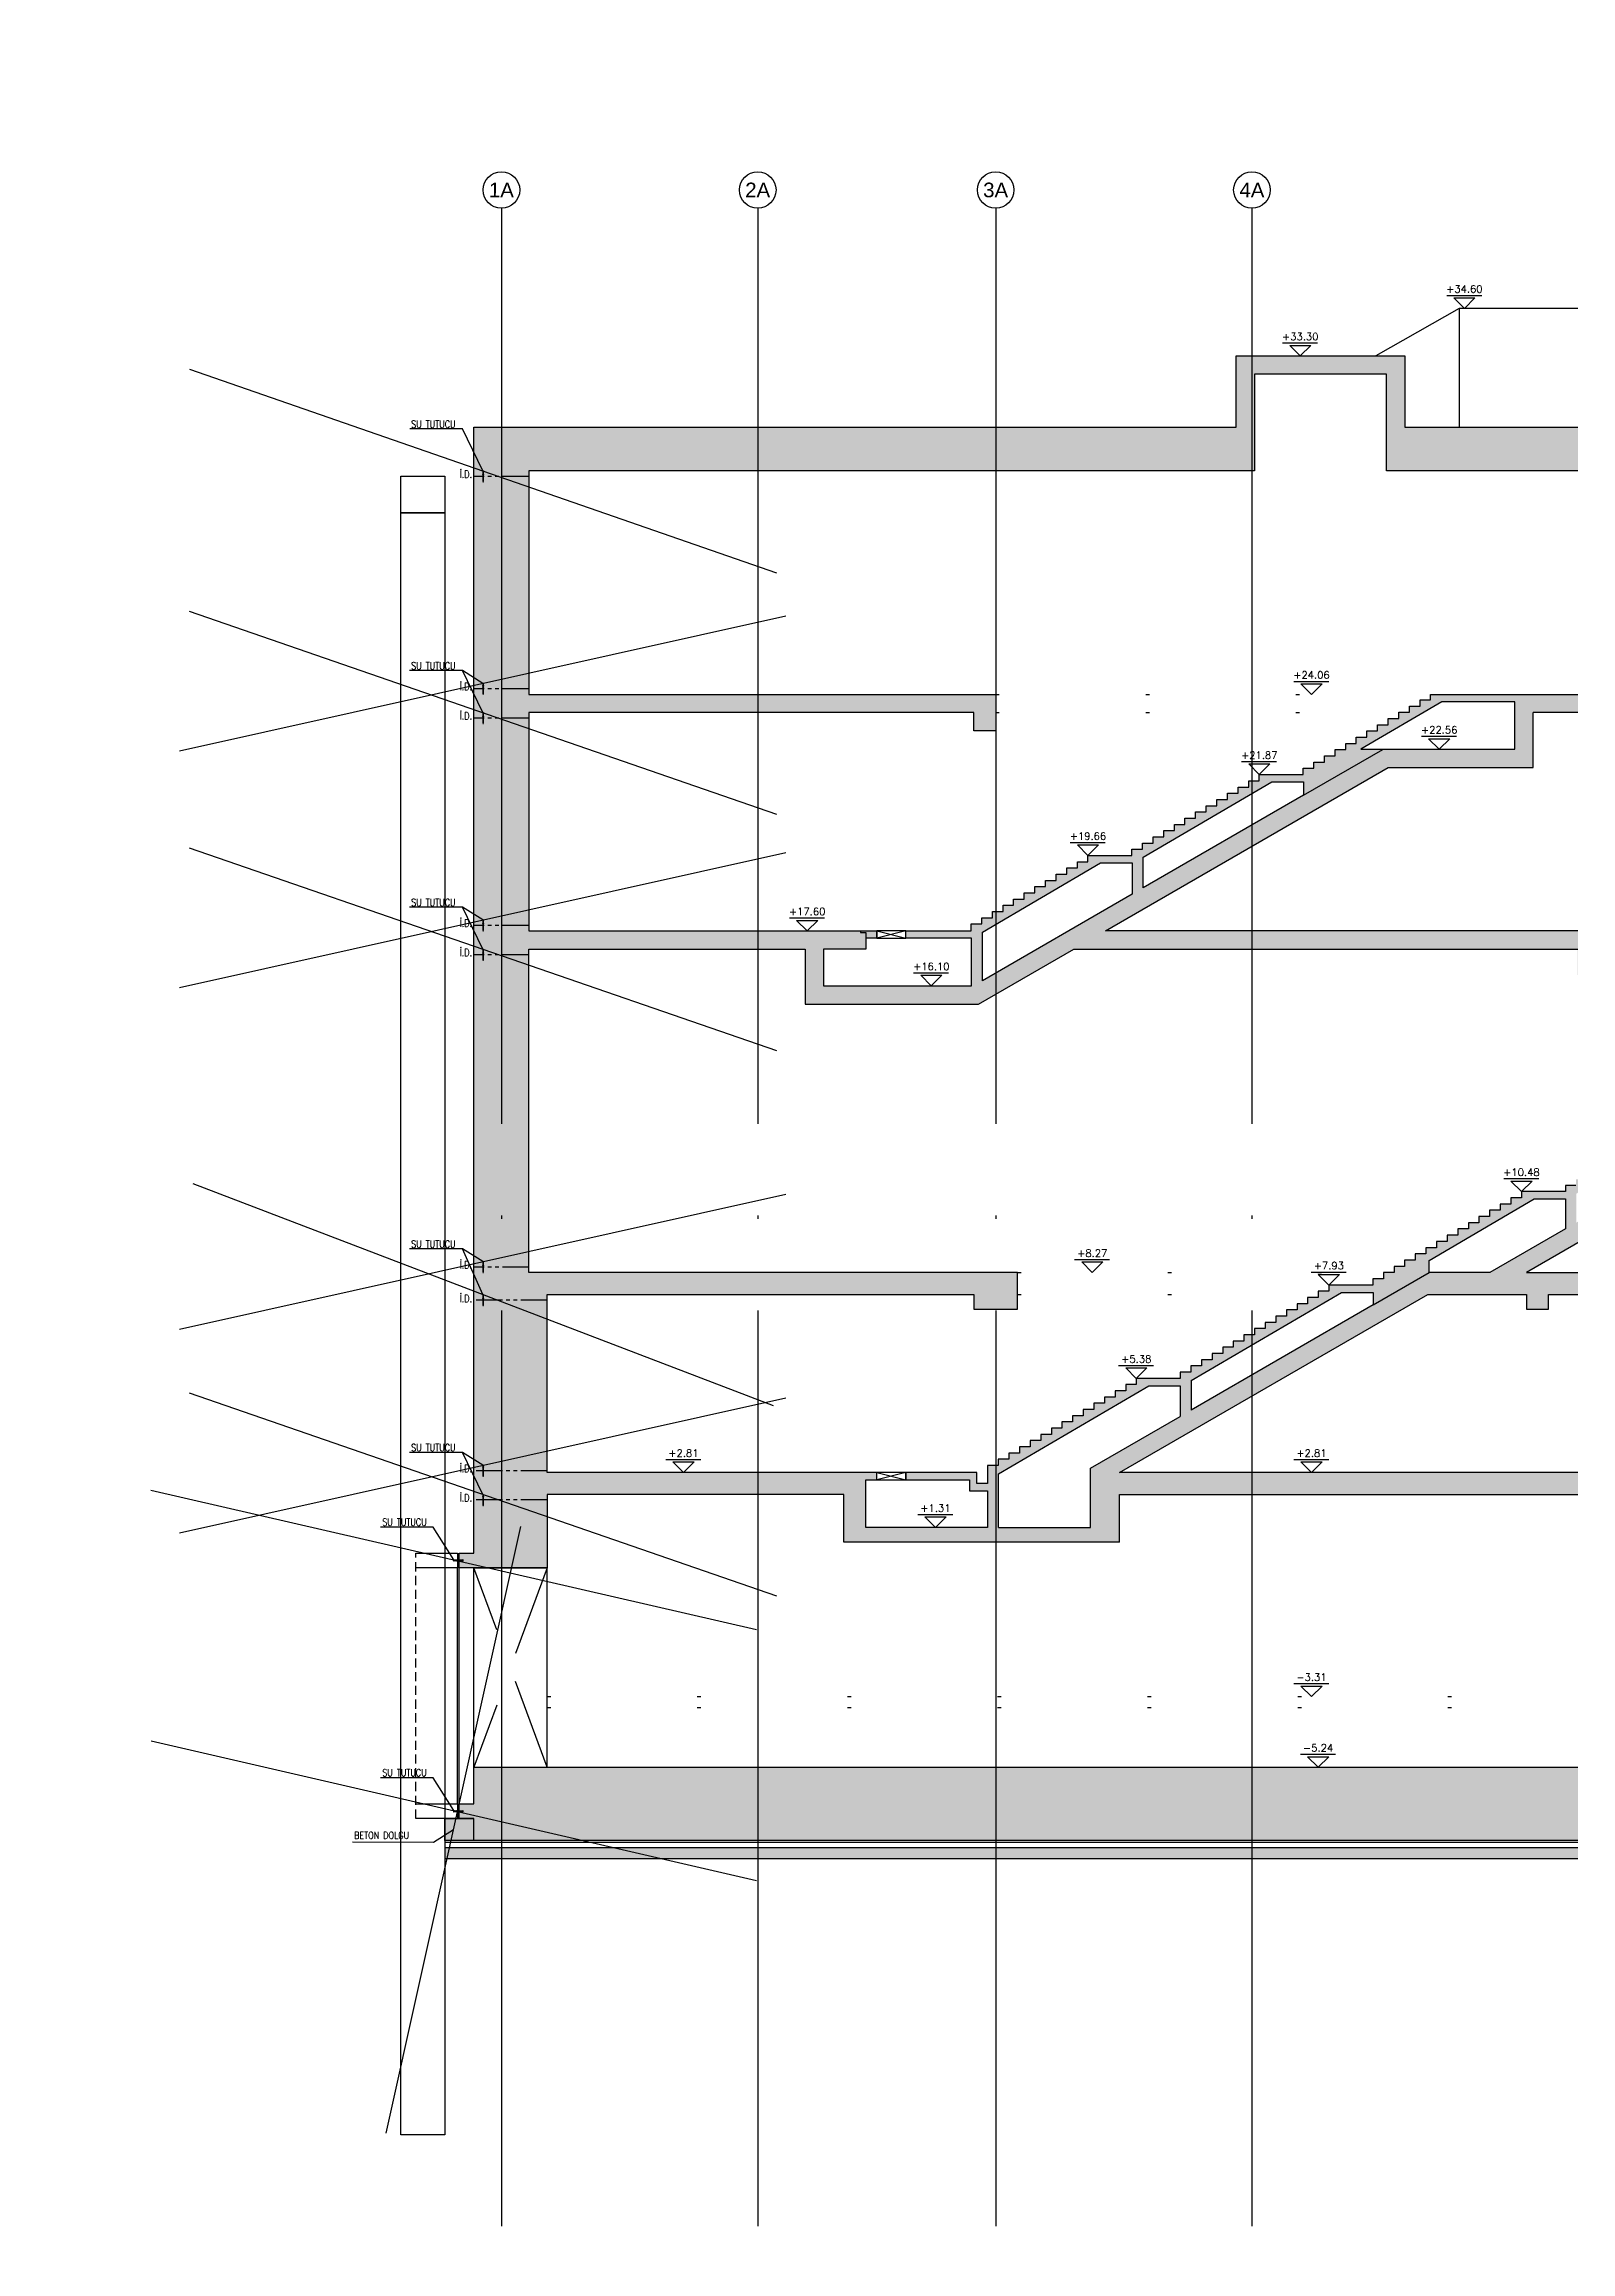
# Model space of a CAD drawing. Header units: millimetres. Extents: x 400382 to 401422, y 4543975 to 4544126.
# Drawn here: x 400877.2 to 400918.9, y 4543997.9 to 4544058.1 of the extents above; entities that cross this region are included whole.
import ezdxf
from ezdxf.enums import TextEntityAlignment as Align

# ---------------------------------------------------------------- set-up
doc = ezdxf.new("R2010")
doc.units = ezdxf.units.MM
for name, pattern in [('ACAD_ISO05W100', [33, 24, -3, 0, -3, 0, -3]), ('AKS', [3, 2.5, -0.25, 0, -0.25]), ('CIZGI', [0.4, 0.25, -0.15]), ('CONTINU', [0]), ('Dot', [4, 0, -4]), ('HIDDEN', [0.375, 0.25, -0.125]), ('UUC-ST-KAL-I05-101-U-000$0$ACAD_ISO05W100', [33, 24, -3, 0, -3, 0, -3])]:
    doc.linetypes.add(name, pattern=pattern)
for name, color, linetype in [('aks prota', 2, 'AKS'), ('caks prota', 4, 'Continuous'), ('görünüş prota', 4, 'Continuous'), ('inşaat derzi prota', 11, 'Continuous'), ('kesik prota', 2, 'CIZGI'), ('kesit prota', 1, 'Continuous'), ('kesit tarama prota', 252, 'Continuous'), ('kolon tarama prota', 252, 'Continuous'), ('kot prota', 4, 'Continuous'), ('merdiven prota', 2, 'Continuous'), ('not yazısı prota', 6, 'Continuous'), ('not çizgisi prota', 4, 'Continuous'), ('PRT-CST-rc_level', 6, 'Continuous'), ('PRT-CST-rc_levermark', 4, 'Continuous'), ('st_s_su tutucu', 2, 'Continuous'), ('st_s_ölçü', 4, 'Continuous'), ('taks prota', 7, 'Continuous'), ('UUC-ST-KAL-I05-101-U-000$0$st_s_su tutucu', 2, 'Continuous')]:
    doc.layers.add(name, color=color, linetype=linetype)
doc.layers.add('PRT-KD-kazik', color=172, linetype='Continuous', lineweight=25)
doc.styles.add('OLCU', font='romanstw.shx')
doc.styles.add('TAKS', font='Arial Unicode.ttf')
doc.styles.add('TSIMPLEX', font='romanstw.shx')
doc.dimstyles.new('1-50', dxfattribs={"dimtxt": 10, "dimasz": 4, "dimexe": 4, "dimexo": 8, "dimgap": 4, "dimtad": 1, "dimdec": 1, "dimrnd": 0.05, "dimzin": 9, "dimdsep": 46, "dimtxsty": 'OLCU', "dimblk1": 'OBLIQUE', "dimblk2": 'OBLIQUE', "dimsah": 1, "dimcen": 2, "dimdle": 4, "dimclrd": 4, "dimclre": 4, "dimclrt": 3, "dimadec": 1, "dimazin": 0, "dimtfac": 1, "dimtdec": 1, "dimtix": 1, "dimtmove": 2, "dimatfit": 3, "dimldrblk": 'OBLIQUE', "dimfxl": 1, "dimtvp": 1, "dimtolj": 1, "dimtzin": 1, "dimarcsym": 0})

# ---------------------------------------------------------------- blocks, each defined once
blk = doc.blocks.new('KOTK5')
at = {"layer": 'PRT-CST-rc_levermark'}
blk.add_line((217, 160), (-213, 160), dxfattribs=at)
blk.add_lwpolyline([(130, 130), (-130, 130), (0, 0)], close=True, dxfattribs=at)
at = {"layer": 'PRT-CST-rc_level', "style": 'OLCU'}
blk.add_attdef('000.00', text='', height=90, dxfattribs=at).set_placement((0, 193), align=Align.CENTER)
blk = doc.blocks.new('_Oblique')
at = {"layer": 'st_s_ölçü', "lineweight": -2}
blk.add_line((-0.5, -0.5), (0.5, 0.5), dxfattribs=at)
blk = doc.blocks.new('D')
at = {"layer": 'st_s_su tutucu', "linetype": 'CONTINU', "ltscale": 0.2}
for p, q in [((-39988, 52508), (-39993, 52508)), ((-39993, 52508), (-39993, 52507)), ((-39993, 52507), (-39991, 52506)), ((-39991, 52499), (-39992, 52499)), ((-39992, 52499), (-39992, 52498)), ((-39992, 52498), (-39991, 52498)), ((-39991, 52489), (-39992, 52489)), ((-39992, 52489), (-39992, 52488)), ((-39992, 52488), (-39991, 52488)), ((-39991, 52479), (-39992, 52479)), ((-39992, 52479), (-39992, 52478)), ((-39992, 52478), (-39991, 52478)), ((-39992, 52468), (-39992, 52469)), ((-39992, 52469), (-39991, 52469)), ((-39991, 52468), (-39992, 52468)), ((-39992, 52458), (-39992, 52459)), ((-39992, 52459), (-39991, 52459)), ((-39991, 52458), (-39992, 52458)), ((-39991, 52506), (-39991, 52499)), ((-39991, 52498), (-39991, 52489)), ((-39991, 52488), (-39991, 52479)), ((-39991, 52469), (-39991, 52478)), ((-39991, 52459), (-39991, 52468)), ((-39991, 52450), (-39991, 52458)), ((-39990, 52506), (-39988, 52507)), ((-39990, 52499), (-39990, 52506)), ((-39989, 52499), (-39990, 52499)), ((-39990, 52489), (-39990, 52498)), ((-39990, 52498), (-39989, 52498)), ((-39989, 52489), (-39990, 52489)), ((-39990, 52479), (-39990, 52488)), ((-39990, 52488), (-39989, 52488)), ((-39989, 52479), (-39990, 52479)), ((-39990, 52478), (-39989, 52478)), ((-39990, 52478), (-39990, 52469)), ((-39990, 52469), (-39989, 52469)), ((-39989, 52468), (-39990, 52468)), ((-39990, 52468), (-39990, 52459)), ((-39990, 52459), (-39989, 52459)), ((-39989, 52458), (-39990, 52458)), ((-39990, 52458), (-39990, 52450)), ((-39989, 52498), (-39989, 52499)), ((-39989, 52488), (-39989, 52489)), ((-39989, 52478), (-39989, 52479)), ((-39989, 52469), (-39989, 52468)), ((-39989, 52459), (-39989, 52458)), ((-39988, 52507), (-39988, 52508)), ((-39993, 52449), (-39991, 52450)), ((-39993, 52448), (-39993, 52449)), ((-39988, 52448), (-39993, 52448)), ((-39990, 52450), (-39988, 52449)), ((-39988, 52449), (-39988, 52448))]:
    blk.add_line(p, q, dxfattribs=at)

msp = doc.modelspace()

# ---------------------------------------------------------------- hatches: boundary and pattern name
at = {"layer": 'kesit tarama prota'}
h = msp.add_hatch(color=256, dxfattribs=at)
h.dxf.hatch_style = 1
h.paths.add_polyline_path([(400994.129, 4544047.693), (400914.352, 4544047.693), (400914.352, 4544049.633), (400909.749, 4544049.633), (400909.749, 4544047.693), (400888.926, 4544047.693), (400888.926, 4544016.943), (400888.526, 4544016.943), (400888.526, 4544016.543), (400890.926, 4544016.543), (400890.926, 4544018.543), (400899.026, 4544018.543), (400899.026, 4544017.243), (400906.562, 4544017.243), (400906.562, 4544018.543), (400990.426, 4544018.543), (400990.426, 4544017.873), (400994.509, 4544017.873), (400994.509, 4544018.273), (400993.829, 4544018.273), (400993.829, 4544033.433), (400994.129, 4544033.433), (400994.129, 4544033.933), (400974.689, 4544033.933), (400974.689, 4544032.633), (400976.731, 4544032.633), (400976.731, 4544033.433), (400990.426, 4544033.433), (400990.426, 4544024.603), (400980.644, 4544024.603), (400980.644, 4544026.903), (400981.334, 4544026.903), (400981.334, 4544027.303), (400958.867, 4544027.303), (400958.867, 4544026.903), (400959.548, 4544026.903), (400959.548, 4544024.603), (400917.674, 4544024.603), (400930.37, 4544031.933), (400933.739, 4544031.933), (400933.739, 4544033.433), (400938.934, 4544033.433), (400938.934, 4544031.933), (400945.234, 4544031.933), (400945.234, 4544033.433), (400963.459, 4544033.433), (400963.459, 4544032.633), (400964.651, 4544032.633), (400964.651, 4544031.933), (400966.959, 4544031.933), (400974.602, 4544028.363), (400974.602, 4544028.94), (400969.8, 4544031.183), (400970.671, 4544031.183), (400971.51, 4544030.798), (400971.51, 4544031.143), (400971.51, 4544031.313), (400971.139, 4544031.313), (400971.139, 4544031.483), (400969.367, 4544031.483), (400969.367, 4544031.653), (400968.996, 4544031.653), (400968.996, 4544031.823), (400968.586, 4544031.823), (400968.586, 4544031.75), (400967.124, 4544032.433), (400965.502, 4544032.433), (400965.502, 4544033.933), (400945.922, 4544033.933), (400953.646, 4544038.393), (400957.669, 4544038.393), (400957.669, 4544039.893), (400963.971, 4544039.893), (400963.971, 4544038.893), (400964.992, 4544038.893), (400964.992, 4544039.893), (400994.129, 4544039.893), (400994.129, 4544040.393), (400954.845, 4544040.393), (400954.845, 4544040.243), (400954.555, 4544040.243), (400954.555, 4544040.073), (400954.265, 4544040.073), (400954.265, 4544039.903), (400953.975, 4544039.903), (400953.975, 4544039.733), (400953.685, 4544039.733), (400953.685, 4544039.563), (400953.395, 4544039.563), (400953.395, 4544039.393), (400953.105, 4544039.393), (400953.105, 4544039.223), (400952.815, 4544039.223), (400952.815, 4544039.053), (400952.525, 4544039.053), (400952.525, 4544038.883), (400952.235, 4544038.883), (400952.235, 4544038.713), (400951.945, 4544038.713), (400951.945, 4544038.543), (400951.655, 4544038.543), (400951.655, 4544038.373), (400951.365, 4544038.373), (400951.365, 4544038.203), (400950.175, 4544038.203), (400950.175, 4544038.033), (400949.885, 4544038.033), (400949.885, 4544037.863), (400949.595, 4544037.863), (400949.595, 4544037.693), (400949.305, 4544037.693), (400949.305, 4544037.523), (400949.015, 4544037.523), (400949.015, 4544037.353), (400948.725, 4544037.353), (400948.725, 4544037.183), (400948.435, 4544037.183), (400948.435, 4544037.013), (400948.145, 4544037.013), (400948.145, 4544036.843), (400947.855, 4544036.843), (400947.855, 4544036.673), (400947.565, 4544036.673), (400947.565, 4544036.503), (400947.275, 4544036.503), (400947.275, 4544036.333), (400946.985, 4544036.333), (400946.985, 4544036.163), (400946.695, 4544036.163), (400946.695, 4544035.993), (400945.505, 4544035.993), (400945.505, 4544035.823), (400945.215, 4544035.823), (400945.215, 4544035.653), (400944.925, 4544035.653), (400944.925, 4544035.483), (400944.635, 4544035.483), (400944.635, 4544035.313), (400944.345, 4544035.313), (400944.345, 4544035.143), (400944.055, 4544035.143), (400944.055, 4544034.973), (400943.765, 4544034.973), (400943.765, 4544034.803), (400943.475, 4544034.803), (400943.475, 4544034.633), (400943.185, 4544034.633), (400943.185, 4544034.463), (400942.895, 4544034.463), (400942.895, 4544034.293), (400942.605, 4544034.293), (400942.605, 4544034.123), (400942.315, 4544034.123), (400942.315, 4544033.933), (400940.559, 4544033.933), (400940.559, 4544033.733), (400942.325, 4544033.733), (400942.325, 4544032.433), (400939.434, 4544032.433), (400939.434, 4544033.733), (400939.759, 4544033.733), (400939.759, 4544033.933), (400932.447, 4544033.933), (400932.447, 4544033.783), (400932.157, 4544033.783), (400932.157, 4544033.613), (400931.867, 4544033.613), (400931.867, 4544033.443), (400931.577, 4544033.443), (400931.577, 4544033.273), (400931.287, 4544033.273), (400931.287, 4544033.103), (400930.997, 4544033.103), (400930.997, 4544032.933), (400930.707, 4544032.933), (400930.707, 4544032.763), (400930.417, 4544032.763), (400930.417, 4544032.593), (400930.127, 4544032.593), (400930.127, 4544032.423), (400929.837, 4544032.423), (400929.837, 4544032.253), (400929.547, 4544032.253), (400929.547, 4544032.083), (400929.257, 4544032.083), (400929.257, 4544031.913), (400928.967, 4544031.913), (400928.967, 4544031.743), (400928.677, 4544031.743), (400928.677, 4544031.573), (400927.477, 4544031.573), (400927.477, 4544031.403), (400927.187, 4544031.403), (400927.187, 4544031.233), (400926.897, 4544031.233), (400926.897, 4544031.063), (400926.607, 4544031.063), (400926.607, 4544030.893), (400926.317, 4544030.893), (400926.317, 4544030.723), (400926.027, 4544030.723), (400926.027, 4544030.553), (400925.737, 4544030.553), (400925.737, 4544030.383), (400925.447, 4544030.383), (400925.447, 4544030.213), (400925.157, 4544030.213), (400925.157, 4544030.043), (400924.867, 4544030.043), (400924.867, 4544029.873), (400924.577, 4544029.873), (400924.577, 4544029.703), (400924.287, 4544029.703), (400924.287, 4544029.533), (400923.997, 4544029.533), (400923.997, 4544029.363), (400923.707, 4544029.363), (400923.707, 4544029.193), (400922.507, 4544029.193), (400922.507, 4544029.023), (400922.217, 4544029.023), (400922.217, 4544028.853), (400921.927, 4544028.853), (400921.927, 4544028.683), (400921.637, 4544028.683), (400921.637, 4544028.513), (400921.347, 4544028.513), (400921.347, 4544028.343), (400921.057, 4544028.343), (400921.057, 4544028.173), (400920.767, 4544028.173), (400920.767, 4544028.003), (400920.477, 4544028.003), (400920.477, 4544027.833), (400920.187, 4544027.833), (400920.187, 4544027.663), (400919.897, 4544027.663), (400919.897, 4544027.493), (400919.607, 4544027.493), (400919.607, 4544027.323), (400919.317, 4544027.323), (400919.317, 4544027.153), (400919.027, 4544027.153), (400919.027, 4544026.983), (400918.737, 4544026.983), (400918.737, 4544026.813), (400917.537, 4544026.813), (400917.537, 4544026.643), (400917.247, 4544026.643), (400917.247, 4544026.473), (400916.957, 4544026.473), (400916.957, 4544026.303), (400916.667, 4544026.303), (400916.667, 4544026.133), (400916.377, 4544026.133), (400916.377, 4544025.963), (400916.087, 4544025.963), (400916.087, 4544025.793), (400915.797, 4544025.793), (400915.797, 4544025.623), (400915.507, 4544025.623), (400915.507, 4544025.453), (400915.217, 4544025.453), (400915.217, 4544025.283), (400914.927, 4544025.283), (400914.927, 4544025.113), (400914.637, 4544025.113), (400914.637, 4544024.943), (400914.347, 4544024.943), (400914.347, 4544024.773), (400914.057, 4544024.773), (400914.057, 4544024.603), (400913.767, 4544024.603), (400913.767, 4544024.433), (400913.477, 4544024.433), (400913.477, 4544024.263), (400912.277, 4544024.263), (400912.277, 4544024.093), (400911.987, 4544024.093), (400911.987, 4544023.923), (400911.697, 4544023.923), (400911.697, 4544023.753), (400911.407, 4544023.753), (400911.407, 4544023.583), (400911.117, 4544023.583), (400911.117, 4544023.413), (400910.827, 4544023.413), (400910.827, 4544023.243), (400910.537, 4544023.243), (400910.537, 4544023.073), (400910.247, 4544023.073), (400910.247, 4544022.903), (400909.957, 4544022.903), (400909.957, 4544022.733), (400909.667, 4544022.733), (400909.667, 4544022.563), (400909.377, 4544022.563), (400909.377, 4544022.393), (400909.087, 4544022.393), (400909.087, 4544022.223), (400908.797, 4544022.223), (400908.797, 4544022.053), (400908.507, 4544022.053), (400908.507, 4544021.883), (400908.217, 4544021.883), (400908.217, 4544021.713), (400907.017, 4544021.713), (400907.017, 4544021.543), (400906.727, 4544021.543), (400906.727, 4544021.373), (400906.437, 4544021.373), (400906.437, 4544021.203), (400906.147, 4544021.203), (400906.147, 4544021.033), (400905.857, 4544021.033), (400905.857, 4544020.863), (400905.567, 4544020.863), (400905.567, 4544020.693), (400905.277, 4544020.693), (400905.277, 4544020.523), (400904.987, 4544020.523), (400904.987, 4544020.353), (400904.697, 4544020.353), (400904.697, 4544020.183), (400904.407, 4544020.183), (400904.407, 4544020.013), (400904.117, 4544020.013), (400904.117, 4544019.843), (400903.827, 4544019.843), (400903.827, 4544019.673), (400903.537, 4544019.673), (400903.537, 4544019.503), (400903.247, 4544019.503), (400903.247, 4544019.333), (400902.957, 4544019.333), (400902.957, 4544018.843), (400902.657, 4544018.843), (400902.657, 4544019.143), (400900.726, 4544019.143), (400900.726, 4544018.943), (400902.457, 4544018.943), (400902.457, 4544018.643), (400902.957, 4544018.643), (400902.957, 4544017.643), (400899.626, 4544017.643), (400899.626, 4544018.943), (400899.926, 4544018.943), (400899.926, 4544019.143), (400890.926, 4544019.143), (400890.926, 4544024.003), (400902.576, 4544024.003), (400902.576, 4544023.603), (400903.776, 4544023.603), (400903.776, 4544024.603), (400890.426, 4544024.603), (400890.426, 4544033.433), (400897.976, 4544033.433), (400897.976, 4544031.933), (400902.709, 4544031.933), (400905.307, 4544033.433), (400919.076, 4544033.433), (400919.076, 4544032.733), (400919.676, 4544032.733), (400919.676, 4544033.933), (400906.173, 4544033.933), (400913.898, 4544038.393), (400917.861, 4544038.393), (400917.861, 4544039.893), (400945.676, 4544039.893), (400945.676, 4544040.393), (400915.057, 4544040.393), (400915.057, 4544040.243), (400914.767, 4544040.243), (400914.767, 4544040.073), (400914.477, 4544040.073), (400914.477, 4544039.903), (400914.187, 4544039.903), (400914.187, 4544039.733), (400913.897, 4544039.733), (400913.897, 4544039.563), (400913.607, 4544039.563), (400913.607, 4544039.393), (400913.317, 4544039.393), (400913.317, 4544039.223), (400913.027, 4544039.223), (400913.027, 4544039.053), (400912.737, 4544039.053), (400912.737, 4544038.883), (400912.447, 4544038.883), (400912.447, 4544038.713), (400912.157, 4544038.713), (400912.157, 4544038.543), (400911.867, 4544038.543), (400911.867, 4544038.373), (400911.577, 4544038.373), (400911.577, 4544038.203), (400910.377, 4544038.203), (400910.377, 4544038.033), (400910.087, 4544038.033), (400910.087, 4544037.863), (400909.797, 4544037.863), (400909.797, 4544037.693), (400909.507, 4544037.693), (400909.507, 4544037.523), (400909.217, 4544037.523), (400909.217, 4544037.353), (400908.927, 4544037.353), (400908.927, 4544037.183), (400908.637, 4544037.183), (400908.637, 4544037.013), (400908.347, 4544037.013), (400908.347, 4544036.843), (400908.057, 4544036.843), (400908.057, 4544036.673), (400907.767, 4544036.673), (400907.767, 4544036.503), (400907.477, 4544036.503), (400907.477, 4544036.333), (400907.187, 4544036.333), (400907.187, 4544036.163), (400906.897, 4544036.163), (400906.897, 4544035.993), (400905.697, 4544035.993), (400905.697, 4544035.823), (400905.407, 4544035.823), (400905.407, 4544035.653), (400905.117, 4544035.653), (400905.117, 4544035.483), (400904.827, 4544035.483), (400904.827, 4544035.313), (400904.537, 4544035.313), (400904.537, 4544035.143), (400904.247, 4544035.143), (400904.247, 4544034.973), (400903.957, 4544034.973), (400903.957, 4544034.803), (400903.667, 4544034.803), (400903.667, 4544034.633), (400903.377, 4544034.633), (400903.377, 4544034.463), (400903.087, 4544034.463), (400903.087, 4544034.293), (400902.797, 4544034.293), (400902.797, 4544034.123), (400902.507, 4544034.123), (400902.507, 4544033.933), (400900.726, 4544033.933), (400900.726, 4544033.733), (400902.517, 4544033.733), (400902.517, 4544032.433), (400898.476, 4544032.433), (400898.476, 4544033.433), (400899.626, 4544033.433), (400899.626, 4544033.733), (400899.926, 4544033.733), (400899.926, 4544033.933), (400890.426, 4544033.933), (400890.426, 4544039.893), (400902.576, 4544039.893), (400902.576, 4544039.393), (400903.176, 4544039.393), (400903.176, 4544040.393), (400890.426, 4544040.393), (400890.426, 4544046.493), (400910.249, 4544046.493), (400910.249, 4544049.133), (400913.852, 4544049.133), (400913.852, 4544046.493), (400994.129, 4544046.493)])
h.paths.add_polyline_path([(400917.361, 4544040.193), (400917.361, 4544038.893), (400913.149, 4544038.893), (400915.367, 4544040.193)], flags=16)
h.paths.add_polyline_path([(400911.587, 4544038.003), (400911.587, 4544037.636), (400907.207, 4544035.107), (400907.207, 4544035.943), (400910.721, 4544038.003)], flags=16)
h.paths.add_polyline_path([(400930.539, 4544032.433), (400932.757, 4544033.733), (400933.239, 4544033.733), (400933.239, 4544032.433)], flags=16)
h.paths.add_polyline_path([(400922.851, 4544028.993), (400923.707, 4544028.993), (400923.707, 4544028.663), (400919.037, 4544025.967), (400919.037, 4544026.757)], flags=16)
h.paths.add_polyline_path([(400906.907, 4544035.793), (400906.907, 4544034.934), (400902.817, 4544032.572), (400902.817, 4544033.903), (400906.041, 4544035.793)], flags=16)
h.paths.add_polyline_path([(400918.737, 4544026.613), (400918.737, 4544025.794), (400916.674, 4544024.603), (400915.019, 4544024.603), (400915.019, 4544024.935), (400917.881, 4544026.613)], flags=16)
h.paths.add_polyline_path([(400944.661, 4544024.003), (400944.661, 4544023.603), (400990.426, 4544023.603), (400990.426, 4544019.143), (400906.562, 4544019.143), (400914.98, 4544024.003), (400917.676, 4544024.003), (400917.676, 4544023.603), (400918.276, 4544023.603), (400918.276, 4544024.003)], flags=16)
h.paths.add_polyline_path([(400913.487, 4544024.063), (400913.487, 4544023.718), (400908.517, 4544020.849), (400908.517, 4544021.657), (400912.621, 4544024.063)], flags=16)
h.paths.add_polyline_path([(400942.625, 4544033.903), (400945.849, 4544035.793), (400946.695, 4544035.793), (400946.695, 4544034.957), (400944.734, 4544033.824), (400944.734, 4544032.433), (400942.625, 4544032.433)], flags=16)
h.paths.add_polyline_path([(400946.995, 4544035.937), (400950.519, 4544038.003), (400951.365, 4544038.003), (400951.365, 4544037.653), (400946.995, 4544035.13)], flags=16)
h.paths.add_polyline_path([(400908.217, 4544021.513), (400908.217, 4544020.675), (400905.762, 4544019.258), (400905.762, 4544017.643), (400903.257, 4544017.643), (400903.257, 4544019.107), (400907.361, 4544021.513)], flags=16)
h.paths.add_polyline_path([(400953.512, 4544039.23), (400955.155, 4544040.193), (400957.169, 4544040.193), (400957.169, 4544038.893), (400953.512, 4544038.893)], flags=16)
h.paths.add_polyline_path([(400960.058, 4544026.903), (400980.134, 4544026.903), (400980.134, 4544024.603), (400960.058, 4544024.603)], flags=16)
h = msp.add_hatch(color=256, dxfattribs=at)
h.dxf.hatch_style = 1
h.paths.add_polyline_path([(400994.509, 4544010.301), (400993.829, 4544010.301), (400993.829, 4544011.093), (400890.562, 4544011.093), (400890.426, 4544011.093), (400890.426, 4544011.093), (400888.926, 4544011.093), (400888.926, 4544010.093), (400888.526, 4544010.093), (400888.526, 4544009.693), (400888.926, 4544009.693), (400888.926, 4544009.093), (400958.337, 4544009.093), (400958.612, 4544008.543), (400981.579, 4544008.543), (400981.854, 4544009.093), (400993.829, 4544009.093), (400993.829, 4544009.901), (400994.509, 4544009.901)])
h = msp.add_hatch(color=256, dxfattribs=at)
h.dxf.hatch_style = 1
h.paths.add_polyline_path([(400888.926, 4544009.693), (400888.126, 4544009.693), (400888.126, 4544009.093), (400888.926, 4544009.093)])
h = msp.add_hatch(dxfattribs=at)
h.set_pattern_fill('AR-CONC', color=253, scale=0.001)
h.set_pattern_definition([(50, (401062.25337, 4543702.90106), (0.18218467, -0.015939086), [0.01905, -0.20955]), (355, (401062.25337, 4543702.90106), (-0.03524342, 0.19105685), [0.01524, -0.16764058]), (100.451445, (401062.26855, 4543702.89974), (0.14694125, 0.17511775), [0.01619001, -0.17809024]), (46.1842, (401062.25337, 4543702.95186), (0.27107904, -0.04204233), [0.028575, -0.314325]), (96.63556, (401062.27596, 4543702.94836), (0.23740413, 0.24742612), [0.02428502, -0.2671356]), (351.18415, (401062.25337, 4543702.95186), (0.23740413, 0.24742612), [0.02285997, -0.25145973]), (21, (401062.27877, 4543702.93916), (0.15161439, -0.1022652), [0.01905, -0.20955]), (326, (401062.27877, 4543702.93916), (0.06180203, 0.18418797), [0.01524, -0.16764]), (71.451445, (401062.2914, 4543702.93064), (0.21341642, 0.08192277), [0.01619001, -0.17808994]), (37.5, (401062.25337, 4543702.901065), (0.003088603, 0.084555039), [0, -0.165608, 0, -0.17018, 0, -0.168275]), (7.5, (401062.25337, 4543702.90106), (0.066819663, 0.100180575), [0, -0.097028, 0, -0.161798, 0, -0.064135]), (327.5, (401062.196726, 4543702.901065), (0.135590595, -0.005728744), [0, -0.0635, 0, -0.19812, 0, -0.26289]), (317.5, (401062.17133, 4543702.90106), (0.14812918, 0.02542649), [0, -0.08255, 0, -0.131572, 0, -0.18669])])
h.paths.add_polyline_path([(400981.888, 4544008.043), (400982.163, 4544008.593), (400994.629, 4544008.593), (400994.629, 4544008.893), (400981.978, 4544008.893), (400981.703, 4544008.343), (400958.488, 4544008.343), (400958.213, 4544008.893), (400888.126, 4544008.893), (400888.126, 4544008.593), (400958.028, 4544008.593), (400958.303, 4544008.043)])

# ---------------------------------------------------------------- linework, layer by layer
at = {"layer": 'aks prota', "ltscale": 10}
for p, q in [((400889.676, 4544053.666), (400889.676, 4543997.861)), ((400896.676, 4544053.666), (400896.676, 4543997.861)), ((400903.176, 4544053.666), (400903.176, 4543997.861)), ((400910.176, 4544053.666), (400910.176, 4543997.861))]:
    msp.add_line(p, q, dxfattribs=at)
at = {"layer": 'caks prota', "ltscale": 0.05}
for centre in [(400889.676, 4544054.166), (400896.676, 4544054.166), (400903.176, 4544054.166), (400910.176, 4544054.166)]:
    msp.add_circle(centre, 0.5, dxfattribs=at)
at = {"layer": 'görünüş prota', "color": 4}
for p, q in [((400915.838, 4544050.933), (400915.838, 4544047.693)), ((400923.566, 4544050.933), (400915.838, 4544050.933)), ((400890.926, 4544011.093), (400890.926, 4544016.543))]:
    msp.add_line(p, q, dxfattribs=at)
at = {"layer": 'görünüş prota', "color": 4, "linetype": 'Dot'}
for p, q in [((400890.926, 4544013.023), (400990.426, 4544013.023)), ((400890.926, 4544012.723), (400990.426, 4544012.723))]:
    msp.add_line(p, q, dxfattribs=at)
at = {"layer": 'görünüş prota', "color": 4}
for points in [[(400915.838, 4544050.933), (400913.556, 4544049.633)], [(400900.726, 4544033.933), (400899.926, 4544033.933)], [(400899.926, 4544033.733), (400900.726, 4544033.733)], [(400900.726, 4544019.143), (400899.926, 4544019.143)], [(400899.926, 4544018.943), (400900.726, 4544018.943)], [(400888.526, 4544010.093), (400888.526, 4544016.543)], [(400888.926, 4544011.093), (400888.926, 4544016.543)]]:
    msp.add_lwpolyline(points, dxfattribs=at)
at = {"layer": 'görünüş prota', "color": 4, "linetype": 'Dot'}
for points in [[(400903.176, 4544040.393), (400915.057, 4544040.393)], [(400903.176, 4544039.893), (400914.187, 4544039.893)], [(400903.776, 4544024.603), (400913.767, 4544024.603)], [(400903.776, 4544024.003), (400911.987, 4544024.003)]]:
    msp.add_lwpolyline(points, dxfattribs=at)
at = {"layer": 'görünüş prota'}
for points in [[(400888.926, 4544009.093), (400888.126, 4544009.093), (400888.126, 4544008.593)], [(400994.629, 4544009.043), (400981.885, 4544009.043), (400981.61, 4544008.493), (400958.581, 4544008.493), (400958.306, 4544009.043), (400888.126, 4544009.043)], [(400994.629, 4544008.893), (400981.978, 4544008.893), (400981.703, 4544008.343), (400958.488, 4544008.343), (400958.213, 4544008.893), (400888.126, 4544008.893)], [(400994.629, 4544008.593), (400982.163, 4544008.593), (400981.888, 4544008.043), (400958.303, 4544008.043), (400958.028, 4544008.593), (400888.126, 4544008.593)]]:
    msp.add_lwpolyline(points, dxfattribs=at)
at = {"layer": 'inşaat derzi prota', "linetype": 'ACAD_ISO05W100', "ltscale": 0.03}
for points in [[(400890.426, 4544046.343), (400888.926, 4544046.343)], [(400890.426, 4544040.543), (400888.926, 4544040.543)], [(400890.426, 4544039.743), (400888.926, 4544039.743)], [(400890.426, 4544034.083), (400888.926, 4544034.083)], [(400890.426, 4544033.283), (400888.926, 4544033.283)], [(400890.426, 4544024.753), (400888.926, 4544024.753)], [(400890.926, 4544023.853), (400888.926, 4544023.853)], [(400890.926, 4544019.193), (400888.926, 4544019.193)], [(400890.926, 4544018.393), (400888.926, 4544018.393)]]:
    msp.add_lwpolyline(points, dxfattribs=at)
at = {"layer": 'kesik prota', "ltscale": 10}
for points in [[(400911.587, 4544037.636), (400913.764, 4544038.893)], [(400899.926, 4544033.933), (400900.726, 4544033.733), (400900.726, 4544033.933), (400899.926, 4544033.733), (400899.926, 4544033.933)], [(400913.487, 4544023.718), (400915.019, 4544024.603)], [(400899.926, 4544019.143), (400900.726, 4544018.943), (400900.726, 4544019.143), (400899.926, 4544018.943), (400899.926, 4544019.143)], [(400890.926, 4544011.093), (400888.926, 4544016.543), (400890.926, 4544016.543), (400888.926, 4544011.093)]]:
    msp.add_lwpolyline(points, dxfattribs=at)
at = {"layer": 'kesit prota', "color": 1}
for p, q in [((400888.926, 4544016.943), (400888.926, 4544047.693)), ((400905.762, 4544019.258), (400908.217, 4544020.675)), ((400899.026, 4544018.543), (400890.926, 4544018.543)), ((400890.926, 4544018.543), (400890.926, 4544016.543)), ((400899.026, 4544017.243), (400899.026, 4544018.543)), ((400906.562, 4544017.243), (400906.562, 4544018.543)), ((400906.562, 4544018.543), (400990.426, 4544018.543)), ((400888.526, 4544016.543), (400888.526, 4544016.943)), ((400888.526, 4544016.943), (400888.926, 4544016.943)), ((400906.562, 4544017.243), (400899.026, 4544017.243)), ((400890.926, 4544016.543), (400888.526, 4544016.543))]:
    msp.add_line(p, q, dxfattribs=at)
at = {"layer": 'kesit prota'}
msp.add_line((400908.517, 4544021.657), (400908.517, 4544020.849), dxfattribs=at)
at = {"layer": 'kesit prota', "color": 1}
for points in [[(400888.926, 4544047.693), (400909.749, 4544047.693), (400909.749, 4544049.633), (400914.352, 4544049.633), (400914.352, 4544047.693), (400994.129, 4544047.693), (400994.129, 4544046.493), (400913.852, 4544046.493), (400913.852, 4544049.133)], [(400913.852, 4544049.133), (400910.249, 4544049.133), (400910.249, 4544046.493), (400890.426, 4544046.493), (400890.426, 4544040.393), (400903.176, 4544040.393), (400903.176, 4544039.393), (400902.576, 4544039.393), (400902.576, 4544039.893)], [(400902.576, 4544039.893), (400890.426, 4544039.893), (400890.426, 4544033.933), (400899.926, 4544033.933), (400899.926, 4544033.733), (400899.626, 4544033.733), (400899.626, 4544033.433), (400898.476, 4544033.433), (400898.476, 4544032.433), (400902.517, 4544032.433), (400902.517, 4544033.733), (400900.726, 4544033.733), (400900.726, 4544033.933), (400902.507, 4544033.933), (400902.507, 4544034.123), (400902.797, 4544034.123), (400902.797, 4544034.293), (400903.087, 4544034.293), (400903.087, 4544034.463), (400903.377, 4544034.463), (400903.377, 4544034.633), (400903.667, 4544034.633), (400903.667, 4544034.803), (400903.957, 4544034.803), (400903.957, 4544034.973), (400904.247, 4544034.973), (400904.247, 4544035.143), (400904.537, 4544035.143), (400904.537, 4544035.313), (400904.827, 4544035.313), (400904.827, 4544035.483), (400905.117, 4544035.483), (400905.117, 4544035.653), (400905.407, 4544035.653), (400905.407, 4544035.823), (400905.697, 4544035.823), (400905.697, 4544035.993), (400906.897, 4544035.993), (400906.897, 4544036.163), (400907.187, 4544036.163), (400907.187, 4544036.333), (400907.477, 4544036.333), (400907.477, 4544036.503), (400907.767, 4544036.503), (400907.767, 4544036.673), (400908.057, 4544036.673), (400908.057, 4544036.843), (400908.347, 4544036.843), (400908.347, 4544037.013), (400908.637, 4544037.013), (400908.637, 4544037.183), (400908.927, 4544037.183), (400908.927, 4544037.353), (400909.217, 4544037.353), (400909.217, 4544037.523), (400909.507, 4544037.523), (400909.507, 4544037.693), (400909.797, 4544037.693), (400909.797, 4544037.863), (400910.087, 4544037.863), (400910.087, 4544038.033), (400910.377, 4544038.033), (400910.377, 4544038.203), (400911.577, 4544038.203), (400911.577, 4544038.373), (400911.867, 4544038.373), (400911.867, 4544038.543), (400912.157, 4544038.543), (400912.157, 4544038.713), (400912.447, 4544038.713), (400912.447, 4544038.883), (400912.737, 4544038.883), (400912.737, 4544039.053), (400913.027, 4544039.053), (400913.027, 4544039.223), (400913.317, 4544039.223), (400913.317, 4544039.393), (400913.607, 4544039.393), (400913.607, 4544039.563), (400913.897, 4544039.563), (400913.897, 4544039.733), (400914.187, 4544039.733), (400914.187, 4544039.903), (400914.477, 4544039.903), (400914.477, 4544040.073), (400914.767, 4544040.073), (400914.767, 4544040.243), (400915.057, 4544040.243), (400915.057, 4544040.393), (400945.676, 4544040.393)], [(400919.676, 4544033.933), (400906.173, 4544033.933), (400913.898, 4544038.393), (400917.861, 4544038.393), (400917.861, 4544039.893)], [(400915.367, 4544040.193), (400913.149, 4544038.893), (400917.361, 4544038.893), (400917.361, 4544040.193), (400915.367, 4544040.193)], [(400945.676, 4544039.893), (400917.861, 4544039.893)], [(400919.027, 4544026.983), (400918.737, 4544026.983), (400918.737, 4544026.813), (400917.537, 4544026.813), (400917.537, 4544026.643), (400917.247, 4544026.643), (400917.247, 4544026.473), (400916.957, 4544026.473), (400916.957, 4544026.303), (400916.667, 4544026.303), (400916.667, 4544026.133), (400916.377, 4544026.133), (400916.377, 4544025.963), (400916.087, 4544025.963), (400916.087, 4544025.793), (400915.797, 4544025.793), (400915.797, 4544025.623), (400915.507, 4544025.623), (400915.507, 4544025.453), (400915.217, 4544025.453), (400915.217, 4544025.283), (400914.927, 4544025.283), (400914.927, 4544025.113), (400914.637, 4544025.113), (400914.637, 4544024.943), (400914.347, 4544024.943), (400914.347, 4544024.773), (400914.057, 4544024.773), (400914.057, 4544024.603), (400913.767, 4544024.603), (400913.767, 4544024.433), (400913.477, 4544024.433), (400913.477, 4544024.263), (400912.277, 4544024.263), (400912.277, 4544024.093), (400911.987, 4544024.093), (400911.987, 4544023.923), (400911.697, 4544023.923), (400911.697, 4544023.753), (400911.407, 4544023.753), (400911.407, 4544023.583), (400911.117, 4544023.583), (400911.117, 4544023.413), (400910.827, 4544023.413), (400910.827, 4544023.243), (400910.537, 4544023.243), (400910.537, 4544023.073), (400910.247, 4544023.073), (400910.247, 4544022.903), (400909.957, 4544022.903), (400909.957, 4544022.733), (400909.667, 4544022.733), (400909.667, 4544022.563), (400909.377, 4544022.563), (400909.377, 4544022.393), (400909.087, 4544022.393), (400909.087, 4544022.223), (400908.797, 4544022.223), (400908.797, 4544022.053), (400908.507, 4544022.053), (400908.507, 4544021.883), (400908.217, 4544021.883), (400908.217, 4544021.713), (400907.017, 4544021.713), (400907.017, 4544021.543), (400906.727, 4544021.543), (400906.727, 4544021.373), (400906.437, 4544021.373), (400906.437, 4544021.203), (400906.147, 4544021.203), (400906.147, 4544021.033), (400905.857, 4544021.033), (400905.857, 4544020.863), (400905.567, 4544020.863), (400905.567, 4544020.693), (400905.277, 4544020.693), (400905.277, 4544020.523), (400904.987, 4544020.523), (400904.987, 4544020.353), (400904.697, 4544020.353), (400904.697, 4544020.183), (400904.407, 4544020.183), (400904.407, 4544020.013), (400904.117, 4544020.013), (400904.117, 4544019.843), (400903.827, 4544019.843), (400903.827, 4544019.673), (400903.537, 4544019.673), (400903.537, 4544019.503), (400903.247, 4544019.503), (400903.247, 4544019.333), (400902.957, 4544019.333), (400902.957, 4544018.843), (400902.657, 4544018.843), (400902.657, 4544019.143), (400900.726, 4544019.143), (400900.726, 4544018.943), (400902.457, 4544018.943), (400902.457, 4544018.643), (400902.957, 4544018.643), (400902.957, 4544017.643), (400899.626, 4544017.643), (400899.626, 4544018.943), (400899.926, 4544018.943), (400899.926, 4544019.143), (400890.926, 4544019.143), (400890.926, 4544024.003), (400902.576, 4544024.003), (400902.576, 4544023.603), (400903.776, 4544023.603), (400903.776, 4544024.603), (400890.426, 4544024.603), (400890.426, 4544033.433), (400897.976, 4544033.433), (400897.976, 4544031.933), (400902.709, 4544031.933), (400905.307, 4544033.433), (400919.076, 4544033.433)], [(400963.459, 4544033.433), (400945.234, 4544033.433), (400945.234, 4544031.933), (400938.934, 4544031.933), (400938.934, 4544033.433), (400933.739, 4544033.433), (400933.739, 4544031.933), (400930.37, 4544031.933), (400917.674, 4544024.603), (400959.548, 4544024.603), (400959.548, 4544026.903), (400958.867, 4544026.903), (400958.867, 4544027.303), (400981.334, 4544027.303)], [(400917.676, 4544024.003), (400917.676, 4544023.603), (400918.276, 4544023.603), (400918.276, 4544024.003), (400944.661, 4544024.003), (400944.661, 4544023.603), (400990.426, 4544023.603), (400990.426, 4544019.143), (400906.562, 4544019.143), (400914.98, 4544024.003), (400917.676, 4544024.003)], [(400903.257, 4544017.643), (400905.762, 4544017.643), (400905.762, 4544019.258)], [(400888.926, 4544009.693), (400888.526, 4544009.693), (400888.526, 4544010.093), (400888.926, 4544010.093), (400888.926, 4544011.093), (400890.426, 4544011.093), (400890.426, 4544011.093), (400993.829, 4544011.093), (400993.829, 4544010.301), (400994.509, 4544010.301), (400994.509, 4544009.901), (400993.829, 4544009.901), (400993.829, 4544009.093), (400981.854, 4544009.093), (400981.579, 4544008.543), (400958.612, 4544008.543)], [(400888.926, 4544009.093), (400888.126, 4544009.093), (400888.126, 4544009.693), (400888.926, 4544009.693)], [(400958.612, 4544008.543), (400958.337, 4544009.093), (400888.926, 4544009.093), (400888.926, 4544009.693)]]:
    msp.add_lwpolyline(points, dxfattribs=at)
at = {"layer": 'kesit prota'}
for points in [[(400911.587, 4544038.003), (400911.587, 4544037.636), (400907.207, 4544035.107), (400907.207, 4544035.943), (400910.721, 4544038.003)], [(400918.737, 4544026.613), (400918.737, 4544025.794), (400916.674, 4544024.603), (400915.019, 4544024.603), (400915.019, 4544024.935), (400917.881, 4544026.613)]]:
    msp.add_lwpolyline(points, close=True, dxfattribs=at)
for points in [[(400902.817, 4544033.903), (400906.041, 4544035.793), (400906.907, 4544035.793), (400906.907, 4544034.934), (400902.817, 4544032.572), (400902.817, 4544033.903)], [(400908.517, 4544021.657), (400912.621, 4544024.063), (400913.487, 4544024.063), (400913.487, 4544023.718), (400908.517, 4544020.849)], [(400903.257, 4544017.643), (400903.257, 4544019.107), (400907.361, 4544021.513), (400908.217, 4544021.513), (400908.217, 4544020.675)]]:
    msp.add_lwpolyline(points, dxfattribs=at)
at = {"layer": 'kolon tarama prota'}
msp.add_line((400888.476, 4544010.093), (400888.476, 4544016.543), dxfattribs=at)
for points in [[(400887.339, 4544016.943), (400888.476, 4544016.943), (400888.476, 4544016.543), (400887.339, 4544016.543)], [(400887.339, 4544010.093), (400888.476, 4544010.093), (400888.476, 4544009.693), (400887.339, 4544009.693)]]:
    msp.add_lwpolyline(points, dxfattribs=at)
at = {"layer": 'kolon tarama prota', "linetype": 'HIDDEN'}
msp.add_lwpolyline([(400887.339, 4544009.693), (400887.339, 4544016.943)], dxfattribs=at)
at = {"layer": 'merdiven prota', "linetype": 'HIDDEN', "ltscale": 10}
msp.add_lwpolyline([(400899.481, 4544033.933), (400899.481, 4544033.893), (400899.626, 4544033.893), (400899.626, 4544033.733)], dxfattribs=at)
at = {"layer": 'PRT-KD-kazik', "color": 3}
for points in [[(400886.926, 4544046.353), (400888.126, 4544046.353), (400888.126, 4544045.353), (400886.926, 4544045.353)], [(400886.926, 4544045.353), (400888.126, 4544045.353), (400888.126, 4544001.053), (400886.926, 4544001.053)]]:
    msp.add_lwpolyline(points, close=True, dxfattribs=at)
at = {"layer": 'UUC-ST-KAL-I05-101-U-000$0$st_s_su tutucu', "linetype": 'UUC-ST-KAL-I05-101-U-000$0$ACAD_ISO05W100', "ltscale": 0.05}
for points in [[(400888.52, 4544016.722, -0.57735), (400888.518, 4544016.72), (400888.483, 4544016.72, -0.57735), (400888.482, 4544016.722), (400888.494, 4544016.743, 0.57735), (400888.492, 4544016.745), (400888.446, 4544016.745), (400888.446, 4544016.751), (400888.442, 4544016.751), (400888.442, 4544016.745), (400888.409, 4544016.745), (400888.409, 4544016.751), (400888.405, 4544016.751), (400888.405, 4544016.745), (400888.385, 4544016.745), (400888.376, 4544016.758), (400888.371, 4544016.758), (400888.371, 4544016.727), (400888.376, 4544016.727), (400888.385, 4544016.74), (400888.405, 4544016.74), (400888.405, 4544016.734), (400888.409, 4544016.734), (400888.409, 4544016.74), (400888.442, 4544016.74), (400888.442, 4544016.734), (400888.446, 4544016.734), (400888.446, 4544016.74), (400888.484, 4544016.74, -0.57735), (400888.486, 4544016.738), (400888.474, 4544016.718, 0.57735), (400888.476, 4544016.715), (400888.526, 4544016.715, 0.57735), (400888.527, 4544016.718), (400888.516, 4544016.738, -0.57735), (400888.517, 4544016.74), (400888.555, 4544016.74), (400888.555, 4544016.734), (400888.559, 4544016.734), (400888.559, 4544016.74), (400888.592, 4544016.74), (400888.592, 4544016.734), (400888.596, 4544016.734), (400888.596, 4544016.74), (400888.617, 4544016.74), (400888.626, 4544016.727), (400888.631, 4544016.727), (400888.631, 4544016.758), (400888.626, 4544016.758), (400888.617, 4544016.745), (400888.596, 4544016.745), (400888.596, 4544016.751), (400888.592, 4544016.751), (400888.592, 4544016.745), (400888.559, 4544016.745), (400888.559, 4544016.751), (400888.555, 4544016.751), (400888.555, 4544016.745), (400888.509, 4544016.745, 0.57735), (400888.508, 4544016.743)], [(400888.52, 4544009.871, -0.57735), (400888.518, 4544009.869), (400888.483, 4544009.869, -0.57735), (400888.482, 4544009.871), (400888.494, 4544009.892, 0.57735), (400888.492, 4544009.895), (400888.446, 4544009.895), (400888.446, 4544009.9), (400888.442, 4544009.9), (400888.442, 4544009.895), (400888.409, 4544009.895), (400888.409, 4544009.9), (400888.405, 4544009.9), (400888.405, 4544009.895), (400888.385, 4544009.895), (400888.376, 4544009.908), (400888.371, 4544009.908), (400888.371, 4544009.876), (400888.376, 4544009.876), (400888.385, 4544009.889), (400888.405, 4544009.889), (400888.405, 4544009.884), (400888.409, 4544009.884), (400888.409, 4544009.889), (400888.442, 4544009.889), (400888.442, 4544009.884), (400888.446, 4544009.884), (400888.446, 4544009.889), (400888.484, 4544009.889, -0.57735), (400888.486, 4544009.887), (400888.474, 4544009.867, 0.57735), (400888.476, 4544009.865), (400888.526, 4544009.865, 0.57735), (400888.527, 4544009.867), (400888.516, 4544009.887, -0.57735), (400888.517, 4544009.889), (400888.555, 4544009.889), (400888.555, 4544009.884), (400888.559, 4544009.884), (400888.559, 4544009.889), (400888.592, 4544009.889), (400888.592, 4544009.884), (400888.596, 4544009.884), (400888.596, 4544009.889), (400888.617, 4544009.889), (400888.626, 4544009.876), (400888.631, 4544009.876), (400888.631, 4544009.908), (400888.626, 4544009.908), (400888.617, 4544009.895), (400888.596, 4544009.895), (400888.596, 4544009.9), (400888.592, 4544009.9), (400888.592, 4544009.895), (400888.559, 4544009.895), (400888.559, 4544009.9), (400888.555, 4544009.9), (400888.555, 4544009.895), (400888.509, 4544009.895, 0.57735), (400888.508, 4544009.892)]]:
    msp.add_lwpolyline(points, format="xyb", close=True, dxfattribs=at)

# ---------------------------------------------------------------- block references
at = {"layer": 'kot prota', "linetype": 'CONTINU', "ltscale": 0.1}
ref = msp.add_blockref('KOTK5', (400915.978, 4544050.933), dxfattribs=dict(at, xscale=-0.002222222222222222, yscale=0.002222222222222222, zscale=0.002222222222222222, rotation=359.9999999999229))
ref.add_attrib('000.00', '+34.60', dxfattribs={"layer": 'PRT-CST-rc_level', "height": 0.2, "style": 'OLCU'}).set_placement((400915.978, 4544051.362), align=Align.CENTER)
ref = msp.add_blockref('KOTK5', (400911.496, 4544049.633), dxfattribs=dict(at, xscale=-0.002222222222222222, yscale=0.002222222222222222, zscale=0.002222222222222222, rotation=359.9999999999229))
ref.add_attrib('000.00', '+33.30', dxfattribs={"layer": 'PRT-CST-rc_level', "height": 0.2, "style": 'OLCU'}).set_placement((400911.496, 4544050.062), align=Align.CENTER)
ref = msp.add_blockref('KOTK5', (400911.802, 4544040.393), dxfattribs=dict(at, xscale=-0.002222222222222222, yscale=0.002222222222222222, zscale=0.002222222222222222, rotation=359.9999999999229))
ref.add_attrib('000.00', '+24.06', dxfattribs={"layer": 'PRT-CST-rc_level', "height": 0.2, "style": 'OLCU'}).set_placement((400911.802, 4544040.822), align=Align.CENTER)
ref = msp.add_blockref('KOTK5', (400915.291, 4544038.893), dxfattribs=dict(at, xscale=-0.002222222222222222, yscale=0.002222222222222222, zscale=0.002222222222222222, rotation=359.9999999999229))
ref.add_attrib('000.00', '+22.56', dxfattribs={"layer": 'PRT-CST-rc_level', "height": 0.2, "style": 'OLCU'}).set_placement((400915.291, 4544039.322), align=Align.CENTER)
ref = msp.add_blockref('KOTK5', (400910.377, 4544038.203), dxfattribs=dict(at, xscale=-0.002222222222222222, yscale=0.002222222222222222, zscale=0.002222222222222222, rotation=359.9999999999229))
ref.add_attrib('000.00', '+21.87', dxfattribs={"layer": 'PRT-CST-rc_level', "height": 0.2, "style": 'OLCU'}).set_placement((400910.377, 4544038.632), align=Align.CENTER)
ref = msp.add_blockref('KOTK5', (400905.697, 4544035.993), dxfattribs=dict(at, xscale=-0.002222222222222222, yscale=0.002222222222222222, zscale=0.002222222222222222, rotation=359.9999999999229))
ref.add_attrib('000.00', '+19.66', dxfattribs={"layer": 'PRT-CST-rc_level', "height": 0.2, "style": 'OLCU'}).set_placement((400905.697, 4544036.422), align=Align.CENTER)
ref = msp.add_blockref('KOTK5', (400898.027, 4544033.933), dxfattribs=dict(at, xscale=-0.002222222222222222, yscale=0.002222222222222222, zscale=0.002222222222222222, rotation=359.9999999999229))
ref.add_attrib('000.00', '+17.60', dxfattribs={"layer": 'PRT-CST-rc_level', "height": 0.2, "style": 'OLCU'}).set_placement((400898.027, 4544034.362), align=Align.CENTER)
ref = msp.add_blockref('KOTK5', (400901.418, 4544032.433), dxfattribs=dict(at, xscale=-0.002222222222222222, yscale=0.002222222222222222, zscale=0.002222222222222222, rotation=359.9999999999229))
ref.add_attrib('000.00', '+16.10', dxfattribs={"layer": 'PRT-CST-rc_level', "height": 0.2, "style": 'OLCU'}).set_placement((400901.418, 4544032.862), align=Align.CENTER)
ref = msp.add_blockref('KOTK5', (400917.537, 4544026.813), dxfattribs=dict(at, xscale=-0.002222222222222222, yscale=0.002222222222222222, zscale=0.002222222222222222, rotation=359.9999999999229))
ref.add_attrib('000.00', '+10.48', dxfattribs={"layer": 'PRT-CST-rc_level', "height": 0.2, "style": 'OLCU'}).set_placement((400917.537, 4544027.242), align=Align.CENTER)
ref = msp.add_blockref('KOTK5', (400905.814, 4544024.603), dxfattribs=dict(at, xscale=-0.002222222222222222, yscale=0.002222222222222222, zscale=0.002222222222222222, rotation=359.9999999999229))
ref.add_attrib('000.00', '+8.27', dxfattribs={"layer": 'PRT-CST-rc_level', "height": 0.2, "style": 'OLCU'}).set_placement((400905.814, 4544025.032), align=Align.CENTER)
ref = msp.add_blockref('KOTK5', (400912.277, 4544024.263), dxfattribs=dict(at, xscale=-0.002222222222222222, yscale=0.002222222222222222, zscale=0.002222222222222222, rotation=359.9999999999229))
ref.add_attrib('000.00', '+7.93', dxfattribs={"layer": 'PRT-CST-rc_level', "height": 0.2, "style": 'OLCU'}).set_placement((400912.277, 4544024.692), align=Align.CENTER)
ref = msp.add_blockref('KOTK5', (400907.017, 4544021.713), dxfattribs=dict(at, xscale=-0.002222222222222222, yscale=0.002222222222222222, zscale=0.002222222222222222, rotation=359.9999999999229))
ref.add_attrib('000.00', '+5.38', dxfattribs={"layer": 'PRT-CST-rc_level', "height": 0.2, "style": 'OLCU'}).set_placement((400907.017, 4544022.142), align=Align.CENTER)
ref = msp.add_blockref('KOTK5', (400894.648, 4544019.143), dxfattribs=dict(at, xscale=-0.002222222222222222, yscale=0.002222222222222222, zscale=0.002222222222222222, rotation=359.9999999999229))
ref.add_attrib('000.00', '+2.81', dxfattribs={"layer": 'PRT-CST-rc_level', "height": 0.2, "style": 'OLCU'}).set_placement((400894.648, 4544019.572), align=Align.CENTER)
ref = msp.add_blockref('KOTK5', (400911.802, 4544019.143), dxfattribs=dict(at, xscale=-0.002222222222222222, yscale=0.002222222222222222, zscale=0.002222222222222222, rotation=359.9999999999229))
ref.add_attrib('000.00', '+2.81', dxfattribs={"layer": 'PRT-CST-rc_level', "height": 0.2, "style": 'OLCU'}).set_placement((400911.802, 4544019.572), align=Align.CENTER)
ref = msp.add_blockref('KOTK5', (400901.531, 4544017.643), dxfattribs=dict(at, xscale=-0.002222222222222222, yscale=0.002222222222222222, zscale=0.002222222222222222, rotation=359.9999999999229))
ref.add_attrib('000.00', '+1.31', dxfattribs={"layer": 'PRT-CST-rc_level', "height": 0.2, "style": 'OLCU'}).set_placement((400901.531, 4544018.072), align=Align.CENTER)
ref = msp.add_blockref('KOTK5', (400911.802, 4544013.023), dxfattribs=dict(at, xscale=-0.002222222222222222, yscale=0.002222222222222222, zscale=0.002222222222222222, rotation=359.9999999999229))
ref.add_attrib('000.00', '-3.31', dxfattribs={"layer": 'PRT-CST-rc_level', "height": 0.2, "style": 'OLCU'}).set_placement((400911.802, 4544013.452), align=Align.CENTER)
ref = msp.add_blockref('KOTK5', (400911.984, 4544011.093), dxfattribs=dict(at, xscale=-0.002222222222222222, yscale=0.002222222222222222, zscale=0.002222222222222222, rotation=359.9999999999229))
ref.add_attrib('000.00', '-5.24', dxfattribs={"layer": 'PRT-CST-rc_level', "height": 0.2, "style": 'OLCU'}).set_placement((400911.984, 4544011.522), align=Align.CENTER)
at = {"layer": 'st_s_ölçü', "xscale": 0.004999999999999998, "yscale": 0.004999999999999998, "zscale": 0.004999999999999998, "rotation": 180.0000000000422}
for p in [(400689.225, 4544308.734), (400689.225, 4544302.934), (400689.225, 4544302.134), (400689.225, 4544296.474), (400689.225, 4544295.674), (400689.225, 4544287.144), (400689.225, 4544286.244), (400689.225, 4544281.584), (400689.225, 4544280.784)]:
    msp.add_blockref('D', p, dxfattribs=at)

# ---------------------------------------------------------------- texts
at = {"layer": 'not yazısı prota', "ltscale": 0.05, "style": 'TSIMPLEX', "width": 0.8}
for s, p in [('SU TUTUCU', (400887.21, 4544047.671)), ('İ.D.', (400888.538, 4544046.304)), ('SU TUTUCU', (400887.21, 4544041.072)), ('İ.D.', (400888.538, 4544040.504)), ('İ.D.', (400888.538, 4544039.704)), ('SU TUTUCU', (400887.21, 4544034.612)), ('İ.D.', (400888.538, 4544034.044)), ('İ.D.', (400888.538, 4544033.244)), ('SU TUTUCU', (400887.21, 4544025.282)), ('İ.D.', (400888.538, 4544024.714)), ('İ.D.', (400888.538, 4544023.796)), ('SU TUTUCU', (400887.21, 4544019.722)), ('İ.D.', (400888.538, 4544019.154)), ('İ.D.', (400888.538, 4544018.354)), ('BETON DOLGU', (400885.652, 4544009.135))]:
    msp.add_text(s, height=0.2, dxfattribs=at).set_placement(p)
for p in [(400886.421, 4544017.69), (400886.421, 4544010.846)]:
    msp.add_text('SU TUTUCU', height=0.2, rotation=0, dxfattribs=at).set_placement(p)
at = {"layer": 'taks prota', "style": 'TAKS'}
for s, p in [('1A', (400889.676, 4544054.166)), ('2A', (400896.676, 4544054.166)), ('3A', (400903.176, 4544054.166)), ('4A', (400910.176, 4544054.166))]:
    msp.add_text(s, height=0.4, rotation=359.50517, dxfattribs=at).set_placement(p, align=Align.MIDDLE_CENTER)

# ---------------------------------------------------------------- leaders
at = {"layer": 'not çizgisi prota'}
for points in [[(400889.17, 4544046.493), (400888.612, 4544047.643), (400887.173, 4544047.643)], [(400889.171, 4544039.895), (400888.612, 4544041.044), (400887.174, 4544041.044)], [(400889.164, 4544040.693), (400888.612, 4544041.044), (400887.162, 4544041.044)], [(400889.171, 4544033.435), (400888.612, 4544034.584), (400887.174, 4544034.584)], [(400889.164, 4544034.233), (400888.612, 4544034.584), (400887.162, 4544034.584)], [(400889.171, 4544024.003), (400888.612, 4544025.254), (400887.174, 4544025.254)], [(400889.164, 4544024.903), (400888.612, 4544025.254), (400887.162, 4544025.254)], [(400889.171, 4544018.545), (400888.612, 4544019.694), (400887.174, 4544019.694)], [(400888.372, 4544016.758), (400887.811, 4544017.655), (400886.373, 4544017.655)], [(400889.164, 4544019.343), (400888.612, 4544019.694), (400887.162, 4544019.694)], [(400888.375, 4544009.909), (400887.814, 4544010.806), (400886.376, 4544010.806)], [(400888.369, 4544009.389), (400887.818, 4544009.038), (400885.604, 4544009.05)]]:
    msp.add_leader(points, dimstyle='1-50', override={"dimasz": 12, "dimgap": 4, "dimtad": 0}, dxfattribs=at)

doc.saveas('drawing.dxf')
